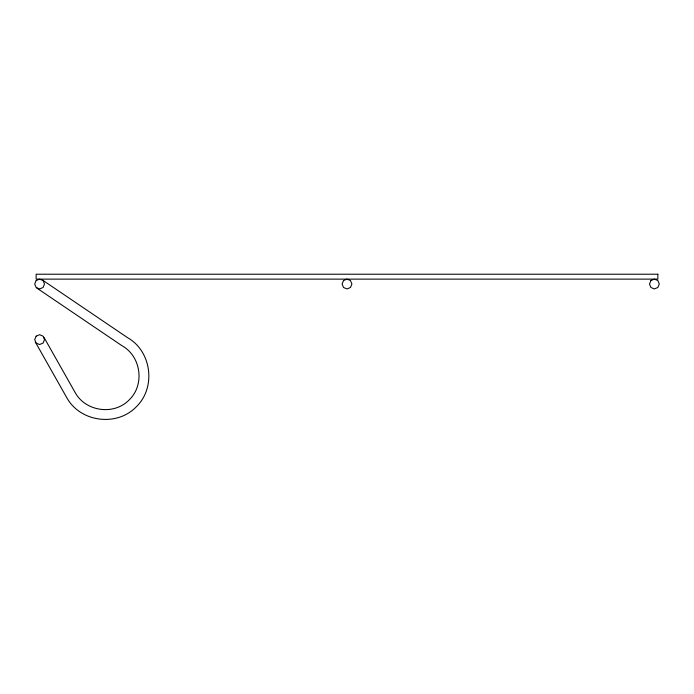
<?xml version="1.0" encoding="UTF-8"?>
<svg xmlns="http://www.w3.org/2000/svg" width="694" height="694" viewBox="0 0 694 694"><rect width="100%" height="100%" fill="white"/><g stroke="black" fill="none" stroke-linecap="round" stroke-linejoin="round"><path stroke-width="1.04" d="M42.36 279.968L127.496 337.631C151.743 351.251 156.245 387.573 136.258 406.84C116.922 426.897 80.513 422.273 66.919 397.931L35.333 342.038M36.851 288.088L121.762 345.586C141.021 356.031 145.072 384.606 129.257 399.839C114.085 415.593 85.596 411.663 75.126 392.5L43.878 337.206M36.14 280.558L34.7 284.028L36.14 287.498L39.601 288.93L43.071 287.498L44.511 284.028L43.071 280.558L39.601 279.127L36.14 280.558M36.14 336.156L34.7 339.618L36.14 343.088L39.601 344.528L43.071 343.088L44.511 339.618L43.071 336.156L39.601 334.716L36.14 336.156M343.53 280.558L342.099 284.028L343.53 287.498L347 288.93L350.47 287.498L351.901 284.028L350.47 280.558L347 279.127L343.53 280.558M650.929 280.558L649.489 284.028L650.929 287.498L654.399 288.93L657.86 287.498L659.3 284.028L657.86 280.558L654.399 279.127L650.929 280.558M657.86 274.217L36.14 274.217L36.14 279.127L657.86 279.127L657.86 274.217"/></g></svg>
